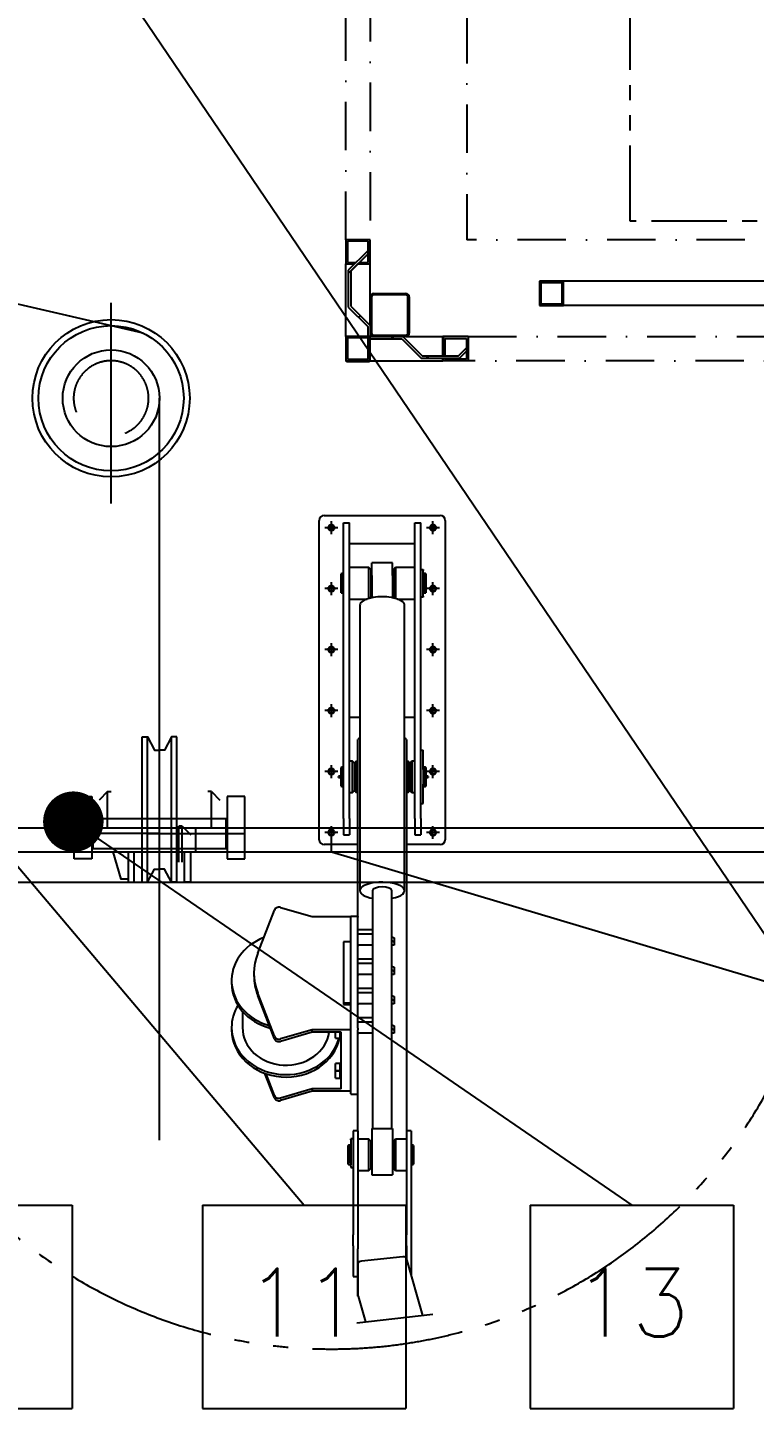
# Model space of a CAD drawing. Extents: x 1551 to 113148, y -1700 to 77018.
# Drawn here: x 15270 to 18274, y 19548 to 25256 of the extents above; entities that cross this region are included whole.
import ezdxf
from ezdxf.enums import TextEntityAlignment as Align

# ---------------------------------------------------------------- set-up
doc = ezdxf.new("R2010")
doc.units = 0
doc.header["$LTSCALE"] = 500
doc.header["$MEASUREMENT"] = 0
for name, pattern in [('CENTER', [3, 2.5, -0.25, 0, -0.25]), ('DASHED', [0.75, 0.5, -0.25]), ('PHANTOM', [2.1, 1.25, -0.2, 0.125, -0.2, 0.125, -0.2]), ('PHANTOM2', [1.25, 0.625, -0.125, 0.125, -0.125, 0.125, -0.125]), ('SNT-025', [0.74, 0.4, -0.17, 0, -0.17])]:
    doc.linetypes.add(name, pattern=pattern)
doc.layers.get('0').update_dxf_attribs({"linetype": 'CONTINUOUS'})
for name, color, linetype in [('M1CO1', 1, 'CONTINUOUS'), ('POSNR', 2, 'CONTINUOUS'), ('S0CO2', 2, 'CONTINUOUS'), ('SAFECO1', 1, 'CONTINUOUS')]:
    doc.layers.add(name, color=color, linetype=linetype)
doc.styles.add('ROMANS', font='romans', dxfattribs={"height": 100})
doc.dimstyles.get("Standard").update_dxf_attribs({"dimtxt": 2, "dimasz": 2.5, "dimexe": 1, "dimexo": 1, "dimgap": 1, "dimtad": 1, "dimdsep": 46, "dimtxsty": 'ROMANS', "dimcen": 0, "dimclrd": 1, "dimclre": 1, "dimclrt": 2, "dimadec": 0, "dimazin": 0, "dimtfac": 1, "dimtmove": 2, "dimatfit": 3, "dimfxl": 1, "dimtvp": 100, "dimtolj": 1, "dimarcsym": 0})

# ---------------------------------------------------------------- blocks, each defined once
blk = doc.blocks.new('SEANNOT_GROUP6')
at = {"color": 0}
for p, q in [((1784.3, 1199.2), (1731, 1199.2)), ((1757.6, 1225.8), (1757.6, 1172.5))]:
    blk.add_line(p, q, dxfattribs=at)
blk = doc.blocks.new('A$C7FD13D0B')
at = {"linetype": 'ByBlock'}
h = blk.add_hatch(dxfattribs=at)
h.set_pattern_fill('ANSI31', color=256, scale=50, angle=-90, style=0)
h.set_pattern_definition([(315, (6985.02, 32830.57), (112.2532, 112.2532), [])])
h.paths.add_polyline_path([(-1200, 228.8), (-1100, 228.8), (-1100, 328.8), (-1200, 328.8)], flags=0)
h.paths.add_polyline_path([(-1105.8, 321.4), (-1105.8, 235.1), (-1193.7, 235.1), (-1193.7, 321.4)], flags=0)
h = blk.add_hatch(dxfattribs=at)
h.set_pattern_fill('ANSI31', color=256, scale=50, angle=-90, style=0)
h.set_pattern_definition([(315, (6985.02, 33581.76), (112.2532, 112.2532), [])])
h.paths.add_polyline_path([(-1900, 0), (-1900, 100), (-2000, 100), (-2000, 0)], flags=0)
h.paths.add_polyline_path([(-1993.7, 94.2), (-1907.4, 94.2), (-1907.4, 6.3), (-1993.7, 6.3)], flags=0)
at = {"linetype": 'SNT-025'}
for p, q in [((-1500, 5500), (-1500, 500)), ((1500, 500), (-1500, 500)), ((-1495, 100), (1495, 100)), ((1495, 0), (-1495, 0))]:
    blk.add_line(p, q, dxfattribs=at)
at = {"linetype": 'ByBlock'}
for p, q in [((-1900, 500), (-2000, 500)), ((-2000, 500), (-2000, 400)), ((-1993.7, 494.2), (-1993.7, 406.3)), ((-1907.4, 494.2), (-1993.7, 494.2)), ((-1910, 494.2), (-1910, 454.1)), ((-1907.4, 406.3), (-1907.4, 494.2)), ((-1900, 400), (-1900, 500)), ((-2000, 100), (-2000, 400)), ((-2000, 400), (-1964.1, 400)), ((-1993.7, 406.3), (-1957.8, 406.3)), ((-1910, 454.1), (-1990, 374.1)), ((-1990, 360), (-1900, 450)), ((-1900, 450), (-1980, 370)), ((-1950, 400), (-1900, 400)), ((-1943.7, 406.3), (-1907.4, 406.3)), ((-1900, 450), (-1900, 450)), ((-1900, 263.5), (-1900, 400)), ((-1990, 374.1), (-1990, 220.9)), ((-1980, 370), (-1980, 225)), ((-1200, 328.8), (-1200, 228.8)), ((-1100, 328.8), (-1200, 328.8)), ((-1105.8, 321.4), (-1193.7, 321.4)), ((-1193.7, 321.4), (-1193.7, 235.1)), ((-1105.8, 235.1), (-1105.8, 321.4)), ((-1100, 228.8), (-1100, 328.8)), ((1100, 328.8), (-1100, 328.8)), ((-1894, 263.5), (-1900, 263.5)), ((-1900, 145), (-1900, 263.5)), ((-1894, 263.5), (-1894, 114.5)), ((-1885.5, 278), (-1885.5, 272)), ((-1885.5, 278), (-1752.5, 278)), ((-1752.5, 272), (-1885.5, 272)), ((-1752.5, 272), (-1752.5, 278)), ((-1744, 114.5), (-1744, 263.5)), ((-1738, 263.5), (-1744, 263.5)), ((-1738, 263.5), (-1738, 114.5)), ((-1200, 228.8), (-1100, 228.8)), ((-1193.7, 235.1), (-1105.8, 235.1)), ((1100, 228.8), (-1100, 228.8)), ((-1990, 220.9), (-1910, 140.9)), ((-1980, 225), (-1900, 145)), ((-1947.3, 178.2), (-1940.3, 185.3)), ((-1910, 140.9), (-1910, 90)), ((-1900, 145), (-1900, 100)), ((-1900, 114.5), (-1894, 114.5)), ((-1744, 114.5), (-1738, 114.5)), ((-2000, 100), (-2000, 0)), ((-1900, 100), (-2000, 100)), ((-1993.7, 94.2), (-1993.7, 6.3)), ((-1907.4, 94.2), (-1993.7, 94.2)), ((-1910, 90), (-1769.1, 90)), ((-1907.4, 6.3), (-1907.4, 94.2)), ((-1900, 100), (-1765, 100)), ((-1900, 0), (-1900, 100)), ((-1885.5, 106), (-1752.5, 106)), ((-1885.5, 106), (-1885.5, 100)), ((-1811, 90), (-1801, 100)), ((-1769.1, 90), (-1689.1, 10)), ((-1765, 100), (-1685, 20)), ((-1752.5, 100), (-1765, 100)), ((-1752.5, 100), (-1752.5, 106)), ((-1752.5, 100), (-1600, 100)), ((-1600, 20), (-1600, 100)), ((-1495, 100), (-1600, 100)), ((-1595, 20), (-1595, 100)), ((-1589.2, 92.6), (-1501.3, 92.6)), ((-1589.2, 20), (-1589.2, 92.6)), ((-1501.3, 92.6), (-1501.3, 53.7)), ((-1495, 100), (-1495, 60)), ((-1495, 60), (-1495, 0)), ((-2000, 0), (-1900, 0)), ((-1997.1, -5), (-1997.1, 0)), ((-1993.7, 6.3), (-1907.4, 6.3)), ((-1902.9, -5), (-1902.9, 0)), ((-1900, 0), (-1600, 0)), ((-1689.1, 10), (-1530.9, 10)), ((-1685, 20), (-1535, 20)), ((-1666.5, 10), (-1656.5, 20)), ((-1600, 0), (-1600, 10)), ((-1495, 0), (-1600, 0)), ((-1595, 0), (-1595, 10)), ((-1589.2, 6.3), (-1589.2, 10)), ((-1501.3, 6.3), (-1589.2, 6.3)), ((-1535, 20), (-1501.3, 53.7)), ((-1530.9, 10), (-1501.3, 39.6)), ((-1501.3, 53.7), (-1501.3, 6.3)), ((-1902.9, -5), (-1997.1, -5))]:
    blk.add_line(p, q, dxfattribs=at)
at = {"linetype": 'PHANTOM2'}
blk.add_lwpolyline([(-825, 577.1), (-825, 3652.1), (825, 3652.1), (825, 577.1)], close=True, dxfattribs=at)
at = {"linetype": 'SNT-025'}
for points in [[(-2000, 500), (-2000, 3000)], [(-1900, 3000), (-1900, 500)]]:
    blk.add_lwpolyline(points, dxfattribs=at)
at = {"linetype": 'ByBlock'}
for centre, radius, start, end in [((-1885.5, 263.5), 14.5, 90, 180), ((-1885.5, 263.5), 8.5, 90, 180), ((-1752.5, 263.5), 14.5, 0, 90), ((-1752.5, 263.5), 8.5, 0, 90), ((-1885.5, 114.5), 14.5, 180, 270), ((-1885.5, 114.5), 8.5, 180, 270), ((-1752.5, 114.5), 8.5, 270, 0), ((-1752.5, 114.5), 14.5, 270, 0)]:
    blk.add_arc(centre, radius, start, end, dxfattribs=at)
blk = doc.blocks.new('A$C5D7D3947')
for p, q in [((-2090, -3640), (-1610, -3640)), ((-2110, -4980), (-2110, -3660)), ((-2010, -3742.2), (-2010, -3670)), ((-2010, -3670), (-1985, -3670)), ((-1985, -3742.2), (-1985, -3670)), ((-1715, -3742.2), (-1715, -3670)), ((-1715, -3670), (-1690, -3670)), ((-1690, -3742.2), (-1690, -3670)), ((-1590, -3660), (-1590, -4980)), ((-2010, -3973.7), (-2010, -3742.2)), ((-1985, -3973.7), (-1985, -3742.2)), ((-1985, -3755), (-1715, -3755)), ((-1715, -3973.7), (-1715, -3742.2)), ((-1690, -3973.7), (-1690, -3742.2)), ((-2015, -3880), (-2020, -3881)), ((-2015, -3880), (-2015, -3960)), ((-2010, -3880), (-2015, -3880)), ((-1905.5, -3855), (-1985, -3855)), ((-1905.5, -3982.8), (-1905.5, -3855)), ((-1897.5, -3863), (-1905.5, -3855)), ((-1897.5, -3863), (-1897.5, -3977)), ((-1892.5, -3880), (-1897.5, -3880)), ((-1892.5, -3887.9), (-1892.5, -3835)), ((-1807.5, -3835), (-1892.5, -3835)), ((-1807.5, -3887.9), (-1807.5, -3835)), ((-1802.5, -3880), (-1807.5, -3880)), ((-1794.5, -3855), (-1802.5, -3863)), ((-1802.5, -3977), (-1802.5, -3863)), ((-1794.5, -3855), (-1794.5, -3982.8)), ((-1715, -3855), (-1794.5, -3855)), ((-1690, -3862.5), (-1680, -3862.5)), ((-1680, -3862.5), (-1680, -3867.5)), ((-1680, -3972.5), (-1680, -3867.5)), ((-1671, -3880), (-1680, -3880)), ((-1671, -3960), (-1671, -3880)), ((-1670, -3881), (-1671, -3880)), ((-2020, -3959), (-2020, -3881)), ((-1892.5, -3887.9), (-1892.5, -3978.6)), ((-1807.5, -3887.9), (-1807.5, -3978.6)), ((-1680, -3884), (-1679, -3884)), ((-1679, -3884), (-1679, -3956)), ((-1670, -3881), (-1670, -3959)), ((-2020, -3959), (-2015, -3960)), ((-2015, -3960), (-2010, -3960)), ((-2010, -4773.7), (-2010, -3973.7)), ((-1985, -4773.7), (-1985, -3973.7)), ((-1985, -3985), (-1912.6, -3985)), ((-1902.5, -3982), (-1897.5, -3977)), ((-1897.5, -3960), (-1892.5, -3960)), ((-1892.5, -3978.6), (-1892.5, -3979.7)), ((-1886.5, -3978.6), (-1892.5, -3978.6)), ((-1807.5, -3978.6), (-1813.5, -3978.6)), ((-1807.5, -3960), (-1802.5, -3960)), ((-1807.5, -3978.6), (-1807.5, -3979.7)), ((-1802.5, -3977), (-1797.5, -3982)), ((-1787.4, -3985), (-1715, -3985)), ((-1715, -4773.7), (-1715, -3973.7)), ((-1690, -4773.7), (-1690, -3973.7)), ((-1680, -3977.5), (-1690, -3977.5)), ((-1680, -3956), (-1679, -3956)), ((-1680, -3960), (-1671, -3960)), ((-1680, -3972.5), (-1680, -3977.5)), ((-1671, -3960), (-1670, -3959)), ((-1942.5, -4010.7), (-1942.5, -5190.3)), ((-1757.5, -5190.3), (-1757.5, -4010.7)), ((-1942.5, -4475), (-1985, -4475)), ((-1715, -4475), (-1757.5, -4475)), ((-1950, -5297), (-1950, -4565.9)), ((-1750, -4565.9), (-1750, -6182.4)), ((-1690, -4610), (-1681, -4610)), ((-1681, -4618.9), (-1681, -4610)), ((-1681, -4678.9), (-1681, -4618.9)), ((-1973, -4655), (-1985, -4655)), ((-1973, -4785), (-1973, -4655)), ((-1965, -4663), (-1973, -4655)), ((-1965, -4663), (-1965, -4777)), ((-1959, -4656.5), (-1960, -4657.5)), ((-1960, -4782.5), (-1960, -4657.5)), ((-1959, -4656.5), (-1959, -4783.5)), ((-1950, -4656.5), (-1959, -4656.5)), ((-1741, -4656.5), (-1750, -4656.5)), ((-1741, -4783.5), (-1741, -4656.5)), ((-1740, -4657.5), (-1741, -4656.5)), ((-1740, -4657.5), (-1740, -4782.5)), ((-1727, -4655), (-1735, -4663)), ((-1735, -4777), (-1735, -4663)), ((-1727, -4655), (-1727, -4785)), ((-1715, -4655), (-1727, -4655)), ((-1681, -4690), (-1681, -4678.9)), ((-2028.7, -4717.1), (-2030.5, -4718)), ((-2030.5, -4722), (-2030.5, -4718)), ((-2030.5, -4722), (-2028.7, -4722.9)), ((-2023, -4715.6), (-2025.5, -4717.3)), ((-2025.5, -4722.7), (-2025.5, -4717.3)), ((-2025.5, -4722.7), (-2023, -4724.4)), ((-2022.5, -4713.6), (-2023, -4715.2)), ((-2022.5, -4713.6), (-2023, -4714.5)), ((-2023, -4714.5), (-2023, -4715.2)), ((-2023, -4720), (-2023, -4715.2)), ((-2023, -4724.8), (-2023, -4720)), ((-2022.5, -4723.2), (-2023, -4724.8)), ((-2023, -4724.8), (-2023, -4725.5)), ((-2023, -4725.5), (-2022.5, -4726.4)), ((-2020.5, -4713.6), (-2022.5, -4713.6)), ((-2020.5, -4716.8), (-2022.5, -4716.8)), ((-2020.5, -4723.2), (-2022.5, -4723.2)), ((-2020.5, -4726.4), (-2022.5, -4726.4)), ((-2020, -4714.5), (-2020.5, -4713.6)), ((-2020.5, -4726.4), (-2020, -4725.5)), ((-2015, -4680), (-2020, -4681)), ((-2020, -4759), (-2020, -4681)), ((-2015, -4680), (-2015, -4760)), ((-2010, -4680), (-2015, -4680)), ((-1960, -4680), (-1965, -4680)), ((-1735, -4680), (-1740, -4680)), ((-1671, -4680), (-1681, -4680)), ((-1681, -4684), (-1679, -4684)), ((-1681, -4690), (-1681, -4750)), ((-1679, -4684), (-1679, -4756)), ((-1671, -4760), (-1671, -4680)), ((-1670, -4681), (-1671, -4680)), ((-1670, -4681), (-1670, -4759)), ((-1669.5, -4713.6), (-1670, -4714.5)), ((-1670, -4725.5), (-1669.5, -4726.4)), ((-1669.5, -4713.6), (-1667.5, -4713.6)), ((-1669.5, -4716.8), (-1667.5, -4716.8)), ((-1669.5, -4723.2), (-1667.5, -4723.2)), ((-1669.5, -4726.4), (-1667.5, -4726.4)), ((-1667, -4714.5), (-1667.5, -4713.6)), ((-1667.5, -4716.8), (-1667, -4715.2)), ((-1667.5, -4726.4), (-1667, -4724.8)), ((-1667.5, -4726.4), (-1667, -4725.5)), ((-1667, -4715.2), (-1667, -4714.5)), ((-1667, -4715.2), (-1667, -4720)), ((-1664.5, -4717.3), (-1667, -4715.6)), ((-1667, -4720), (-1667, -4724.8)), ((-1667, -4724.4), (-1664.5, -4722.7)), ((-1667, -4724.8), (-1667, -4725.5)), ((-1664.5, -4717.3), (-1664.5, -4722.7)), ((-1659.5, -4718), (-1661.2, -4717.1)), ((-1661.2, -4722.9), (-1659.5, -4722)), ((-1659.5, -4718), (-1659.5, -4722)), ((-2020, -4759), (-2015, -4760)), ((-2015, -4760), (-2010, -4760)), ((-2010, -4892.2), (-2010, -4773.7)), ((-1985, -4892.2), (-1985, -4773.7)), ((-1985, -4785), (-1973, -4785)), ((-1973, -4785), (-1965, -4777)), ((-1965, -4760), (-1960, -4760)), ((-1960, -4782.5), (-1959, -4783.5)), ((-1959, -4783.5), (-1950, -4783.5)), ((-1750, -4783.5), (-1741, -4783.5)), ((-1741, -4783.5), (-1740, -4782.5)), ((-1740, -4760), (-1735, -4760)), ((-1735, -4777), (-1727, -4785)), ((-1727, -4785), (-1715, -4785)), ((-1715, -4892.2), (-1715, -4773.7)), ((-1690, -4892.2), (-1690, -4773.7)), ((-1681, -4761.1), (-1681, -4750)), ((-1681, -4756), (-1679, -4756)), ((-1681, -4760), (-1671, -4760)), ((-1681, -4821.1), (-1681, -4761.1)), ((-1671, -4760), (-1670, -4759)), ((-1690, -4830), (-1681, -4830)), ((-1681, -4830), (-1681, -4821.1)), ((-2010, -4892.2), (-2010, -4960)), ((-1985, -4892.2), (-1985, -4960)), ((-1715, -4892.2), (-1715, -4960)), ((-1690, -4892.2), (-1690, -4960)), ((-2010, -4960), (-1985, -4960)), ((-1715, -4960), (-1690, -4960)), ((-1950, -5000), (-2090, -5000)), ((-1610, -5000), (-1750, -5000)), ((-1890, -5190.3), (-1890, -6173.7)), ((-1810, -6173.7), (-1810, -5190.3)), ((-2364.6, -5449.3), (-2295.7, -5270.5)), ((-2270.4, -5259.6), (-2140, -5297.6)), ((-2140, -5297.6), (-1980, -5297.6)), ((-1980, -5299.5), (-1980, -5297)), ((-1950, -5297), (-1980, -5297)), ((-1980, -5758.5), (-1980, -5299.5)), ((-1950, -5297), (-1950, -5299.5)), ((-1950, -5758.5), (-1950, -5299.5)), ((-1950, -5350.9), (-1890, -5350.9)), ((-2010, -5401.6), (-2010, -5661.4)), ((-1980, -5401.6), (-2010, -5401.6)), ((-1950, -5368.3), (-1890, -5368.3)), ((-1950, -5413.3), (-1945, -5415.8)), ((-1890, -5415.8), (-1945, -5415.8)), ((-1810, -5380.9), (-1800, -5385.9)), ((-1800, -5403.3), (-1810, -5398.3)), ((-1800, -5415.8), (-1810, -5415.8)), ((-1800, -5385.9), (-1800, -5403.3)), ((-1800, -5403.3), (-1800, -5415.8)), ((-1950, -5472.2), (-1890, -5472.2)), ((-2380, -5531.5), (-2380, -5541.5)), ((-1950, -5489.5), (-1890, -5489.5)), ((-1950, -5534.5), (-1945, -5537)), ((-1810, -5502.2), (-1800, -5507.2)), ((-1800, -5524.5), (-1810, -5519.5)), ((-1800, -5507.2), (-1800, -5524.5)), ((-1800, -5524.5), (-1800, -5537)), ((-2472.5, -5562), (-2472.5, -5572)), ((-1890, -5537), (-1945, -5537)), ((-1800, -5537), (-1810, -5537)), ((-2295.7, -5792.4), (-2364.6, -5613.7)), ((-2295.7, -5802.4), (-2364.6, -5623.7)), ((-1950, -5593.4), (-1890, -5593.4)), ((-1950, -5610.7), (-1890, -5610.7)), ((-1810, -5623.4), (-1800, -5628.4)), ((-1800, -5645.7), (-1810, -5640.7)), ((-1800, -5628.4), (-1800, -5645.7)), ((-1800, -5645.7), (-1800, -5658.2)), ((-2427.5, -5688.9), (-2427.5, -5756)), ((-1980, -5655.8), (-2010, -5655.8)), ((-2010, -5661.4), (-1980, -5661.4)), ((-1950, -5655.7), (-1945, -5658.2)), ((-1890, -5658.2), (-1945, -5658.2)), ((-1800, -5658.2), (-1810, -5658.2)), ((-2472.5, -5756), (-2472.5, -5766)), ((-1980, -5765.3), (-1980, -5758.5)), ((-1950, -5714.7), (-1890, -5714.7)), ((-1950, -5732), (-1890, -5732)), ((-1950, -5758.5), (-1950, -5765.3)), ((-1810, -5744.7), (-1800, -5749.7)), ((-1800, -5767), (-1810, -5762)), ((-1800, -5749.7), (-1800, -5767)), ((-2140, -5765.3), (-2270.4, -5803.4)), ((-2140, -5775.3), (-2270.4, -5813.4)), ((-2140, -5775.3), (-2140, -5765.3)), ((-1980, -5765.3), (-2140, -5765.3)), ((-2020, -5775.3), (-2140, -5775.3)), ((-2043.4, -5800), (-2043.4, -5775.3)), ((-2043.4, -5800), (-2023.4, -5800)), ((-2023.4, -5800.3), (-2023.4, -5775.3)), ((-2023.4, -5800.3), (-2020, -5800.3)), ((-2020, -6009.5), (-2020, -5775.3)), ((-1980, -6019.5), (-1980, -5765.3)), ((-1980, -6030.3), (-1980, -5765.3)), ((-1950, -5830.3), (-1950, -5765.3)), ((-1950, -5777), (-1945, -5779.5)), ((-1890, -5779.5), (-1945, -5779.5)), ((-1800, -5779.5), (-1810, -5779.5)), ((-1800, -5767), (-1800, -5779.5)), ((-1950, -6182.4), (-1950, -5830.3)), ((-2043.4, -5934.7), (-2043.4, -5904.7)), ((-2023.4, -5904.7), (-2043.4, -5904.7)), ((-2043.4, -5934.7), (-2023.4, -5934.7)), ((-2043.4, -5965), (-2043.4, -5935)), ((-2023.4, -5935), (-2043.4, -5935)), ((-2023.4, -5934.7), (-2023.4, -5904.3)), ((-2020, -5904.3), (-2023.4, -5904.3)), ((-2023.4, -5965.3), (-2023.4, -5934.6)), ((-2020, -5934.6), (-2023.4, -5934.6)), ((-2295.7, -6046.7), (-2334.7, -5945.6)), ((-2295.7, -6036.7), (-2330.2, -5947.2)), ((-2043.4, -5965), (-2023.4, -5965)), ((-2023.4, -5965.3), (-2020, -5965.3)), ((-2140, -6009.5), (-2270.4, -6047.6)), ((-2140, -6019.5), (-2270.4, -6057.6)), ((-2140, -6009.5), (-2140, -6019.5)), ((-2020, -6009.5), (-2140, -6009.5)), ((-1980, -6019.5), (-2140, -6019.5)), ((-1980, -6030.3), (-1980, -6031)), ((-1980, -6031), (-1950, -6031)), ((-1980, -6219.9), (-1980, -6215.7)), ((-1970, -6215.7), (-1980, -6215.7)), ((-1980, -6219.9), (-1980, -6323.3)), ((-1970, -6182.4), (-1970, -6278.1)), ((-1950, -6182.4), (-1970, -6182.4)), ((-1950, -6182.4), (-1950, -6278.1)), ((-1905.5, -6217.4), (-1950, -6217.4)), ((-1905.5, -6347.4), (-1905.5, -6217.4)), ((-1897.5, -6225.4), (-1905.5, -6217.4)), ((-1892.5, -6173.7), (-1807.5, -6173.7)), ((-1892.5, -6173.7), (-1892.5, -6224.3)), ((-1807.5, -6173.7), (-1807.5, -6224.3)), ((-1794.5, -6217.4), (-1802.5, -6225.4)), ((-1794.5, -6217.4), (-1794.5, -6347.4)), ((-1750, -6217.4), (-1794.5, -6217.4)), ((-1750, -6182.4), (-1750, -6278.1)), ((-1730, -6182.4), (-1750, -6182.4)), ((-1730, -6182.4), (-1730, -6278.1)), ((-1989, -6242.4), (-1990, -6243.4)), ((-1990, -6321.4), (-1990, -6243.4)), ((-1989, -6242.4), (-1989, -6322.4)), ((-1980, -6242.4), (-1989, -6242.4)), ((-1981, -6314.8), (-1981, -6243.9)), ((-1980, -6243.9), (-1981, -6243.9)), ((-1897.5, -6225.4), (-1897.5, -6339.4)), ((-1892.5, -6242.4), (-1897.5, -6242.4)), ((-1892.5, -6224.3), (-1892.5, -6365.4)), ((-1807.5, -6224.3), (-1807.5, -6365.4)), ((-1802.5, -6242.4), (-1807.5, -6242.4)), ((-1802.5, -6339.4), (-1802.5, -6225.4)), ((-1725, -6242.4), (-1730, -6242.4)), ((-1725, -6322.4), (-1725, -6242.4)), ((-1720, -6243.4), (-1725, -6242.4)), ((-1720, -6243.4), (-1720, -6321.4)), ((-1990, -6321.4), (-1989, -6322.4)), ((-1989, -6322.4), (-1980, -6322.4)), ((-1980, -6314.8), (-1981, -6314.8)), ((-1980, -6329.1), (-1980, -6323.3)), ((-1980, -6329.1), (-1980, -6335.1)), ((-1970, -6278.1), (-1970, -6612.5)), ((-1950, -6278.1), (-1950, -6612.5)), ((-1897.5, -6322.4), (-1892.5, -6322.4)), ((-1807.5, -6322.4), (-1802.5, -6322.4)), ((-1750, -6278.1), (-1750, -6612.5)), ((-1730, -6278.1), (-1730, -6612.5)), ((-1730, -6322.4), (-1725, -6322.4)), ((-1725, -6322.4), (-1720, -6321.4)), ((-1980, -6335.1), (-1980, -6335.2)), ((-1980, -6335.2), (-1970, -6335.2)), ((-1950, -6347.4), (-1905.5, -6347.4)), ((-1905.5, -6347.4), (-1897.5, -6339.4)), ((-1892.5, -6365.4), (-1807.5, -6365.4)), ((-1802.5, -6339.4), (-1794.5, -6347.4)), ((-1794.5, -6347.4), (-1750, -6347.4)), ((-1970, -6658), (-1970, -6612.5)), ((-1950, -6612.5), (-1950, -6658)), ((-1750, -6658), (-1750, -6612.5)), ((-1730, -6612.5), (-1730, -6658)), ((-1970, -6658), (-1970, -6777.8)), ((-1950, -6658), (-1950, -6670.3)), ((-1950, -6731), (-1950, -6670.3)), ((-1750, -6658), (-1750, -6670.3)), ((-1750, -6670.3), (-1750, -6709.2)), ((-1730, -6658), (-1730, -6777.8)), ((-1950, -6866), (-1950, -6731)), ((-1950, -6731), (-1950, -6866)), ((-1765, -6703.8), (-1935, -6721.9)), ((-1765, -6703.8), (-1935, -6721.9)), ((-1681.8, -6946.1), (-1750.1, -6708.7)), ((-1970, -6777.8), (-1970, -6784.5)), ((-1970, -6784.5), (-1950, -6784.5)), ((-1730, -6778.6), (-1730, -6777.8)), ((-1949.9, -6867), (-1919.3, -6973.2)), ((-1954.9, -6977.3), (-1641.3, -6941.5))]:
    blk.add_line(p, q)
for centre, radius in [((-2060, -3690), 13), ((-2060, -3690), 10.4), ((-1640, -3690), 13), ((-1640, -3690), 10.4), ((-2060, -3942), 13), ((-2060, -3942), 10.4), ((-1640, -3942), 13), ((-1640, -3942), 10.4), ((-2060, -4194), 13), ((-2060, -4194), 10.4), ((-1640, -4194), 13), ((-1640, -4194), 10.4), ((-2060, -4446), 13), ((-2060, -4446), 10.4), ((-1640, -4446), 13), ((-1640, -4446), 10.4), ((-2060, -4698), 13), ((-2060, -4698), 10.4), ((-1640, -4698), 13), ((-1640, -4698), 10.4), ((-2060, -4950), 13), ((-2060, -4950), 10.4), ((-1640, -4950), 13), ((-1640, -4950), 10.4)]:
    blk.add_circle(centre, radius)
for centre, radius, start, end in [((-2090, -3660), 20, 90, 180), ((-1610, -3660), 20, 0, 90), ((-2060, -3690), 12, 165, 105), ((-1640, -3690), 12, 165, 105), ((-2060, -3942), 12, 165, 105), ((-1640, -3942), 12, 165, 105), ((-2060, -4194), 12, 165, 105), ((-1640, -4194), 12, 165, 105), ((-2060, -4446), 12, 165, 105), ((-1640, -4446), 12, 165, 105), ((-2060, -4698), 12, 165, 105), ((-2027.3, -4719.9), 3.14, 55.0612, 117.2655), ((-2027.3, -4720.1), 3.14, 242.7345, 304.9388), ((-2019.9, -4715.1), 3.1, 181.6642, 212.72), ((-2019.9, -4724.7), 3.1, 181.6642, 212.72), ((-1670.1, -4715.3), 3.1, 1.6642, 32.72), ((-1670.1, -4724.9), 3.1, 1.6642, 32.72), ((-1662.7, -4719.9), 3.14, 62.7345, 124.9388), ((-1662.7, -4720.1), 3.14, 235.0612, 297.2655), ((-1640, -4698), 12, 165, 105), ((-2060, -4950), 12, 165, 105), ((-1640, -4950), 12, 165, 105), ((-2090, -4980), 20, 180, 270), ((-1610, -4980), 20, 270, 0)]:
    blk.add_arc(centre, radius, start, end)
for centre, major_axis, ratio, start_param, end_param in [((-1850, -4010.7), (92.5, 0), 0.377755, 2.048183, 3.141593), ((-1850, -4010.7), (-92.5, 0), 0.377755, -1.165331, -1.09341), ((-1850, -4010.7), (-92.5, 0), 0.377755, 4.306924, 5.117854), ((-1850, -4010.7), (92.5, 0), 0.377755, 1.09341, 1.165331), ((-1850, -4010.7), (-92.5, 0), 0.377755, 3.141593, 4.235002), ((-1935, -4565.9), (-15, 0), 0.5, 5.235988, 6.283185), ((-1935, -4561.6), (-10, 0), 0.5, 5.560451, 5.990342), ((-1765, -4561.6), (-10, 0), 0.5, 3.434435, 3.864327), ((-1765, -4565.9), (-15, 0), 0.5, 3.141593, 4.18879), ((-1850, -5190.3), (-92.5, 0), 0.377755, 2.017985, 6.283185), ((-1850, -5190.3), (-92.5, 0), 0.377755, 0, 1.123608), ((-1850, -5190.3), (-40, 0), 0.377755, 3.141593, 6.283185), ((-2276.8, -5276), (-20, 0), 0.866025, 4.387231, 5.961218), ((-2247.5, -5562), (225, 0), 0.866025, 1.992063, 4.398519), ((-2080, -5531.5), (300, 0), 0.866025, 2.819625, 3.46356), ((-2247.5, -5572), (225, 0), 0.866025, 3.141593, 4.418556), ((-2080, -5541.5), (300, 0), 0.866025, 3.141593, 3.46356), ((-2247.5, -5756), (-225, 0), 0.866025, 5.791464, 6.283185), ((-2247.5, -5756), (-225, 0), 0.866025, 0, 2.913736), ((-2247.5, -5756), (180, 0), 0.866025, 3.141593, 6.158884), ((-2247.5, -5766), (-225, 0), 0.866025, 0, 2.966124), ((-2276.8, -5786.9), (20, 0), 0.866025, 3.46356, 5.037547), ((-2276.8, -5796.9), (20, 0), 0.866025, 3.46356, 5.037547), ((-2276.8, -6031.2), (20, 0), 0.866025, 3.46356, 5.037547), ((-2276.8, -6041.2), (20, 0), 0.866025, 3.46356, 5.037547), ((-1935, -6729.4), (-15, -2.1), 0.49261, 4.643001, 6.213797), ((-1935, -6729.4), (15, 2.1), 0.49261, 1.501408, 3.072205), ((-1765, -6711.3), (-15, -2.1), 0.49261, 3.210981, 4.643001), ((-1765, -6711.3), (-15, -2.1), 0.49261, 3.072205, 4.643001), ((-1935, -6864.4), (15, 2.1), 0.49261, 3.072205, 3.210981), ((-1935, -6864.4), (15, 2.1), 0.49261, 3.072205, 3.210981)]:
    blk.add_ellipse(centre, major_axis=major_axis, ratio=ratio, start_param=start_param, end_param=end_param)
for points in [[(-2022.5, -4716.8), (-2022.7, -4717.3), (-2022.8, -4717.9), (-2023, -4718.9), (-2023, -4719.5), (-2023, -4720)], [(-2023, -4720), (-2023, -4720.5), (-2023, -4721.1), (-2022.8, -4722.1), (-2022.7, -4722.7), (-2022.5, -4723.2)], [(-1667, -4720), (-1667, -4719.5), (-1667, -4718.9), (-1667.2, -4717.9), (-1667.3, -4717.3), (-1667.5, -4716.8)], [(-1667.5, -4723.2), (-1667.3, -4722.7), (-1667.2, -4722.1), (-1667, -4721.1), (-1667, -4720.5), (-1667, -4720)]]:
    blk.add_open_spline(points, degree=3, knots=[0, 0, 0, 0, 0.5, 0.5, 1, 1, 1, 1])
blk.add_blockref('A$C7FD13D0B', (0, -3000))
at = {"rotation": 270}
for p in [(-3259.2, -1932.4), (-2839.2, -1932.4), (-3259.2, -2184.4), (-2839.2, -2184.4), (-3259.2, -2436.4), (-2839.2, -2436.4), (-3259.2, -2688.4), (-2839.2, -2688.4), (-3259.2, -2940.4), (-2839.2, -2940.4), (-3259.2, -3192.4), (-2839.2, -3192.4)]:
    blk.add_blockref('SEANNOT_GROUP6', p, dxfattribs=at)
blk = doc.blocks.new('DOT')
at = {"layer": 'SAFECO1', "color": 0, "linetype": 'ByBlock'}
blk.add_line((-0.5, 0), (-1, 0), dxfattribs=at)
at = {"layer": 'SAFECO1', "color": 0, "linetype": 'ByBlock', "const_width": 0.5}
blk.add_lwpolyline([(-0.25, 0, 1), (0.25, 0, 1)], format="xyb", close=True, dxfattribs=at)
blk = doc.blocks.new('POS_LUFTE')
at = {"layer": 'S0CO2'}
for p, q in [((-4.178, 3.881), (-4.178, -4.525)), ((-4.178, 3.881), (4.228, 3.881)), ((4.228, 3.881), (4.228, -4.525)), ((-4.178, -4.525), (4.228, -4.525))]:
    blk.add_line(p, q, dxfattribs=at)
at = {"layer": 'POSNR', "color": 2, "style": 'ROMANS'}
blk.add_attdef('POS', text='', height=2.81, dxfattribs=at).set_placement((0, -1.561), align=Align.CENTER)

msp = doc.modelspace()

# ---------------------------------------------------------------- linework, layer by layer
at = {"linetype": 'CENTER'}
for p, q in [((15747.495, 23992.733), (8874.118, 25576.954)), ((15614.631, 23289.367), (15614.631, 24118.29)), ((15814.631, 21924.062), (15417.71, 21924.062)), ((15764.631, 21924.062), (16161.551, 21924.062))]:
    msp.add_line(p, q, dxfattribs=at)
for p, q in [((15743.36, 21723.758), (15743.36, 22323.758)), ((15764.631, 21723.758), (15764.631, 22323.758)), ((15864.631, 21723.758), (15864.631, 22323.758)), ((15885.902, 21723.758), (15885.902, 22323.758)), ((15599.631, 22098.758), (15564.631, 22062.815)), ((15599.631, 22098.758), (15614.631, 22098.758)), ((16029.631, 22098.758), (16014.631, 22098.758)), ((16029.631, 22098.758), (16064.631, 22062.815)), ((11765.105, 21948.758), (23835.105, 21948.758)), ((15908.944, 21955.514), (15893.944, 21955.514)), ((15908.944, 21955.514), (15893.944, 21955.514)), ((15908.944, 21955.514), (15943.944, 21919.57)), ((15908.944, 21955.514), (15943.944, 21919.57)), ((15964.631, 21848.758), (15964.631, 21948.758)), ((16525.107, 21848.758), (16525.107, 21948.758)), ((7335.105, 21848.758), (25435.105, 21848.758)), ((16525.107, 21848.758), (18494.308, 21261.153)), ((7521.986, 21723.758), (25893.489, 21723.758))]:
    msp.add_line(p, q)
for points in [[(15743.36, 22323.758), (15764.631, 22323.758), (15794.464, 22269.811), (15814.631, 22269.811)], [(15885.902, 22323.758), (15864.631, 22323.758), (15834.798, 22269.811), (15814.631, 22269.811)], [(15684.672, 21736.193), (15655.791, 21736.193), (15622.822, 21848.758)], [(15684.672, 21848.758), (15684.672, 21723.758), (15709.672, 21723.758), (15709.672, 21848.758)], [(15942.71, 21848.758), (15942.71, 21723.758), (15917.71, 21723.758), (15917.71, 21848.758)], [(15743.36, 21723.758), (15764.631, 21723.758), (15794.464, 21777.706), (15814.631, 21777.706)], [(15885.902, 21723.758), (15864.631, 21723.758), (15834.798, 21777.706), (15814.631, 21777.706)]]:
    msp.add_lwpolyline(points)
at = {"linetype": 'DASHED'}
for points in [[(15599.631, 21948.758), (15599.631, 22098.758)], [(16029.631, 21948.758), (16029.631, 22098.758)], [(15893.944, 21805.514), (15893.944, 21955.514)], [(15893.944, 21805.514), (15893.944, 21955.514)], [(15908.944, 21805.514), (15908.944, 21955.514)], [(15908.944, 21805.514), (15908.944, 21955.514)]]:
    msp.add_lwpolyline(points, dxfattribs=at)
at = {"linetype": 'CENTER'}
for points in [[(15535.061, 21819.413), (15461.429, 21819.413), (15461.429, 22077.012), (15535.061, 22077.012)], [(16094.201, 21819.413), (16167.833, 21819.413), (16167.833, 22077.012), (16094.201, 22077.012)], [(15539.663, 21863.113), (16089.599, 21863.113), (16089.599, 21985.012), (15539.663, 21985.012)]]:
    msp.add_lwpolyline(points, close=True, dxfattribs=at)
for radius in [325, 300, 200]:
    msp.add_circle((15614.631, 23723.758), radius)
msp.add_arc((15614.631, 23723.758), 155, 291.838956, 201.838956, dxfattribs=at)
at = {"linetype": 'PHANTOM'}
msp.add_arc((16525.107, 21848.758), 2055.002, 180, 359.905487, dxfattribs=at)

# ---------------------------------------------------------------- block references
msp.add_blockref('A$C5D7D3947', (18585.105, 26878.758), dxfattribs=at)
at = {"layer": 'M1CO1', "linetype": 'Continuous', "xscale": 100, "yscale": 100, "zscale": 100}
for p, values in [((15030.202, 20001.018), {'POS': '8'}), ((16409.682, 20001.018), {'POS': '11'}), ((17764.961, 20001.018), {'POS': '13'})]:
    msp.add_blockref('POS_LUFTE', p, dxfattribs=at).add_auto_attribs(values)

# ---------------------------------------------------------------- leaders
msp.add_leader([(15814.631, 20656.609), (15814.631, 23723.758)], dimstyle='Standard', override={"dimgap": 1, "dimtad": 0, "dimclrd": 256})
at = {"layer": 'M1CO1', "linetype": 'Continuous'}
for points in [[(15146.128, 26183.013), (19073.911, 20389.102)], [(15071.325, 21973.561), (16412.202, 20389.102)], [(15458.547, 21973.561), (17767.48, 20389.102)]]:
    msp.add_leader(points, dimstyle='Standard', override={"dimasz": 250, "dimgap": 100, "dimtad": 0, "dimldrblk": 'DOT'}, dxfattribs=at)

doc.saveas('drawing.dxf')
